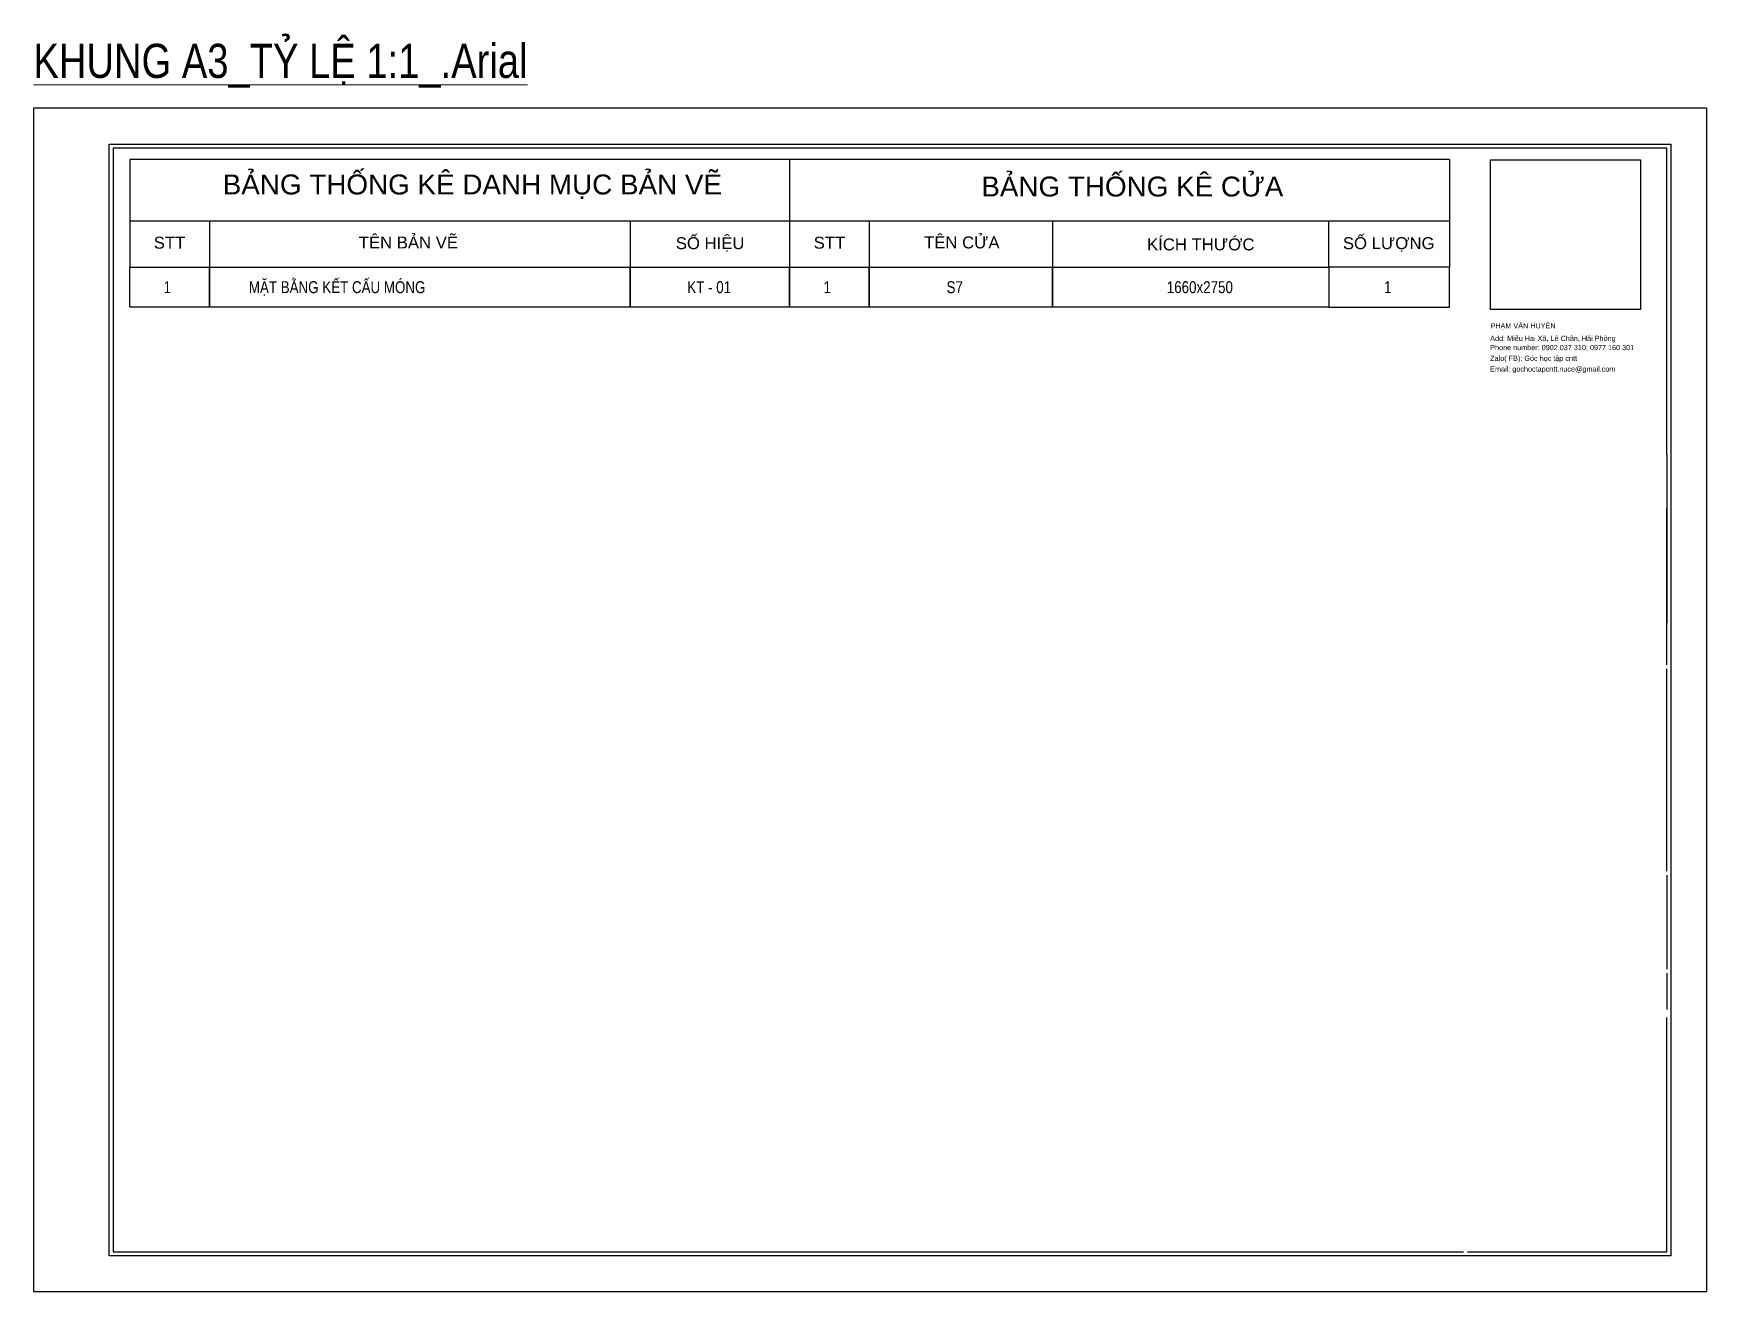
# Model space of a CAD drawing. Header units: millimetres. Extents: x 0 to 420, y -297 to 19.
import ezdxf
from ezdxf.enums import TextEntityAlignment as Align

# ---------------------------------------------------------------- set-up
doc = ezdxf.new("R2010")
doc.units = ezdxf.units.MM
doc.header["$MEASUREMENT"] = 0
doc.layers.add('HDJ-TEXT', color=4, linetype='Continuous', lineweight=13)
doc.layers.add('SHAC - TEXT', color=7, linetype='Continuous', lineweight=15)
doc.styles.add('ARIAL', font='arial_0.ttf')
doc.styles.add('HDJ-Arial', font='arial_0.ttf', dxfattribs={"width": 0.8})
picture_1 = doc.add_image_def('image1.png', size_in_pixel=(489, 488))

# ---------------------------------------------------------------- blocks, each defined once
blk = doc.blocks.new('title_thongkebv')
for p, q in [((0, 270), (0, 116.4)), ((1656.7, 270), (0, 270)), ((1656.7, 270), (1656.7, 0)), ((0, 116.4), (0, 0)), ((0, 116.4), (1656.7, 116.4)), ((200, 116.4), (200, 0)), ((1256.7, 116.4), (1256.7, 0))]:
    blk.add_line(p, q)
at = {"attachment_point": 5, "style": 'HDJ-Arial'}
for s, insert, char_height, width in [('{\\W1;BẢNG THỐNG KÊ DANH MỤC BẢN VẼ}', (860.3, 202.2), 50, 2410), ('{\\W1;TÊN BẢN VẼ}', (699.6, 62.1), 30, 365.276), ('{\\W1;SỐ HIỆU}', (1457.1, 57.1), 30, 365.276), ('{\\W1;STT}', (100, 61.4), 30, 180)]:
    blk.add_mtext(s, dxfattribs=dict(at, insert=insert, char_height=char_height, width=width))
blk = doc.blocks.new('line_banve')
for points in [[(0, 0), (200, 0), (200, -100), (0, -100)], [(200, 0), (1256.7, 0), (1256.7, -100), (200, -100)], [(1256.7, 0), (1656.7, 0), (1656.7, -100), (1256.7, -100)]]:
    blk.add_lwpolyline(points, close=True)
at = {"style": 'HDJ-Arial', "width": 0.8}
for tag, p in [('1', (94.3, -50)), ('6', (1454.8, -50))]:
    blk.add_attdef(tag, text='', height=30, dxfattribs=at).set_placement(p, align=Align.MIDDLE_CENTER)
blk.add_attdef('5', text='', height=30, dxfattribs=at).set_placement((299.1, -50), align=Align.MIDDLE_LEFT)
blk = doc.blocks.new('title_thongkecua')
for p, q in [((0, 270), (0, 116.4)), ((1656.7, 270), (0, 270)), ((1656.7, 270), (1656.7, 0)), ((0, 116.4), (0, 0)), ((0, 116.4), (1656.7, 116.4)), ((200, 116.4), (200, 0)), ((659.5, 116.4), (659.5, 0)), ((1353.3, 0), (1353.3, 116.4))]:
    blk.add_line(p, q)
at = {"insert": (860.3, 202.2), "char_height": 50, "width": 2410, "attachment_point": 5, "style": 'HDJ-Arial'}
blk.add_mtext('{\\W1;BẢNG THỐNG KÊ CỬA}', dxfattribs=at)
at = {"char_height": 30, "attachment_point": 5, "line_spacing_factor": 0.9, "style": 'HDJ-Arial'}
for s, insert, width in [('{\\W1;TÊN CỬA}', (432.2, 62.1), 365.276), ('{\\W1;SỐ LƯỢNG}', (1503.9, 57.1), 365.276), ('{\\W1;STT}', (100, 61.4), 180), ('{\\W1;KÍCH THƯỚC}', (1032.1, 57.1), 365.276)]:
    blk.add_mtext(s, dxfattribs=dict(at, insert=insert, width=width))
blk = doc.blocks.new('line_cua')
for points in [[(0, 0), (200, 0), (200, -100), (0, -100)], [(200, 0), (659.5, 0), (659.5, -100), (200, -100)], [(659.5, 0), (1353.3, 0), (1353.3, -100), (659.5, -100)], [(1353.3, -100), (1656.7, -100), (1656.7, 0), (1353.3, 0)]]:
    blk.add_lwpolyline(points, close=True)
at = {"style": 'HDJ-Arial', "width": 0.8}
for tag, p in [('1', (94.3, -50)), ('6', (1029.8, -50)), ('6', (1501.5, -50))]:
    blk.add_attdef(tag, text='', height=30, dxfattribs=at).set_placement(p, align=Align.MIDDLE_CENTER)
blk.add_attdef('5', text='', height=30, dxfattribs=at).set_placement((393.9, -50), align=Align.MIDDLE_LEFT)

msp = doc.modelspace()

# ---------------------------------------------------------------- linework, layer by layer
at = {"color": 8, "linetype": 'Continuous', "lineweight": -3}
for p, q in [((19, -288), (19, -9)), ((19, -9), (411, -9)), ((411, -9), (411, -288)), ((411, -288), (19, -288))]:
    msp.add_line(p, q, dxfattribs=at)
at = {"color": 3, "linetype": 'Continuous', "lineweight": -3}
for p, q in [((20, -10), (20, -287)), ((20, -10), (410, -10)), ((410, -87), (410, -10)), ((410, -87), (410, -129.14)), ((410, -139.68), (410, -100.48)), ((410, -173.53), (410, -140.68)), ((410, -191.52), (410, -140.68)), ((410, -192.52), (410, -216.08)), ((410, -217.08), (410, -226.22)), ((410, -287), (410, -228.22)), ((20, -287), (359, -287)), ((360, -287), (410, -287))]:
    msp.add_line(p, q, dxfattribs=at)
at = {"layer": 'Defpoints', "color": 8, "linetype": 'Continuous', "lineweight": -3}
for p, q in [((0, 0), (0, -297)), ((420, 0), (0, 0)), ((420, 0), (420, -297)), ((0, -297), (420, -297))]:
    msp.add_line(p, q, dxfattribs=at)

# ---------------------------------------------------------------- block references
at = {"linetype": 'Continuous', "lineweight": 35, "xscale": 0.1, "yscale": 0.1, "zscale": 0.1}
for name, p in [('title_thongkebv', (24.15, -39.93)), ('title_thongkecua', (189.82, -39.93))]:
    msp.add_blockref(name, p, dxfattribs=at)
msp.add_blockref('line_banve', (24.15, -39.93), dxfattribs=at).add_auto_attribs({'1': '1', '5': 'MẶT BẰNG KẾT CẤU MÓNG', '6': 'KT - 01'})
at = {"linetype": 'Continuous', "lineweight": 35}
ref = msp.add_blockref('line_cua', (189.82, -39.93), dxfattribs=dict(at, xscale=0.1, yscale=0.1, zscale=0.1))
ref.add_attrib('6', '1', dxfattribs={"height": 3, "style": 'HDJ-Arial', "width": 0.8}).set_placement((339.97, -44.93), align=Align.MIDDLE_CENTER)
ref.add_attrib('6', '1660x2750', dxfattribs={"height": 3, "style": 'HDJ-Arial', "width": 0.8}).set_placement((292.8, -44.93), align=Align.MIDDLE_CENTER)
ref.add_attrib('5', 'S7', dxfattribs={"height": 3, "style": 'HDJ-Arial', "width": 0.8}).set_placement((229.21, -44.93), align=Align.MIDDLE_LEFT)
ref.add_attrib('1', '1', dxfattribs={"height": 3, "style": 'HDJ-Arial', "width": 0.8}).set_placement((199.25, -44.93), align=Align.MIDDLE_CENTER)

# ---------------------------------------------------------------- texts
at = {"layer": 'HDJ-TEXT', "style": 'HDJ-Arial', "width": 0.8}
msp.add_text('%%UKHUNG A3_TỶ LỆ 1:1_.Arial', height=8.5714, dxfattribs=at).set_placement((-0.01, 16.15), align=Align.TOP_LEFT)
at = {"layer": 'SHAC - TEXT', "style": 'ARIAL'}
for s, p in [('PHẠM VĂN HUYÊN', (365.76, -55.28)), ('Add: Miếu Hai Xã, Lê Chân, Hải Phòng', (365.69, -58.43)), ('Zalo( FB): Góc học tập cntt', (365.69, -63.43)), ('Phone number: 0902 037 310; 0977 160 301', (365.69, -60.74)), ('Email: gochoctapcntt.nuce@gmail.com', (365.69, -66.12))]:
    msp.add_text(s, height=1.3, dxfattribs=at).set_placement(p)

# ---------------------------------------------------------------- pictures from other files: only their frames are drawn
image = msp.add_image(picture_1, insert=(365.73, -50.55), size_in_units=(37.65, 37.57))
image.dxf.flags = 7

doc.saveas('drawing.dxf')
